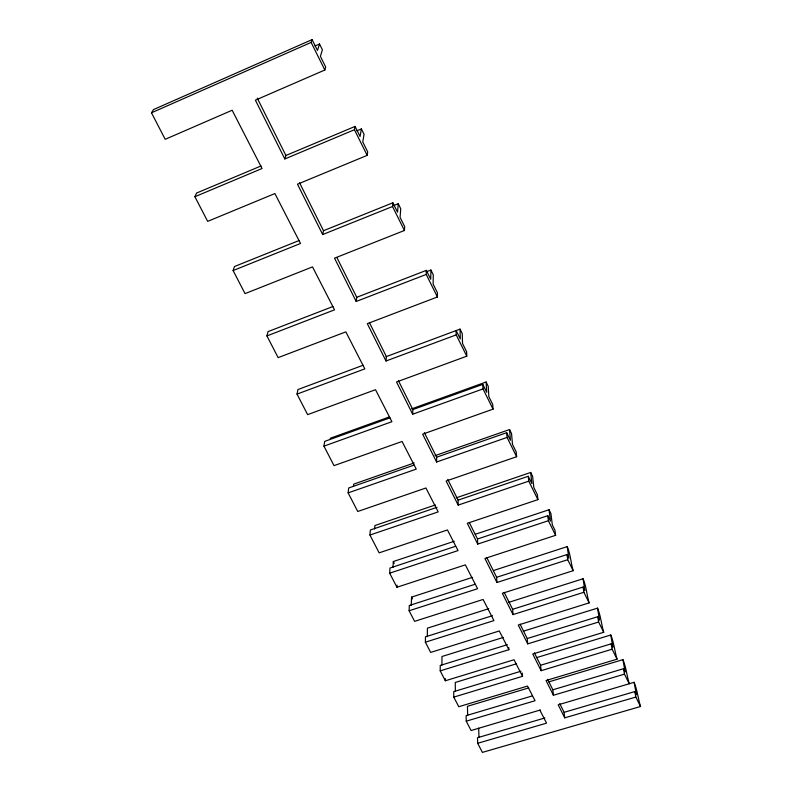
<?xml version="1.0" encoding="UTF-8"?>
<svg xmlns="http://www.w3.org/2000/svg" width="792" height="792" viewBox="0 0 792 792"><rect width="100%" height="100%" fill="white"/><g stroke="black" fill="none" stroke-linecap="round" stroke-linejoin="round"><path stroke-width="1.19" d="M441.946 665.082L441.966 656.509L503.247 637.441M540.372 709.969L471.082 730.531L466.24 721.175L535.046 700.732L527.531 686.07L458.766 706.721L453.786 697.108L522.522 676.318L514.028 659.746L445.342 680.774L440.213 670.864L440.233 665.448L507.345 644.688M436.649 457.202L506.682 432.689L507.068 437.422L436.6 462.013L436.649 457.202L424.383 432.64M386.1 356.687L460.043 329.116L460.281 338.936L456.123 330.551L456.202 334.877L386.011 360.994L367.32 323.671L437.412 296.98L437.451 292.822L433.115 284.061L433.273 274.794L430.927 270.032L426.343 271.805M427.294 636.619L427.442 628.155L488.753 608.692M440.213 670.864L508.87 649.697L499.267 630.976L430.67 652.41L425.373 642.183L425.472 636.837L492.495 615.671M430.927 270.032L430.729 279.249L426.343 270.379L356.766 297.297L356.202 301.465L426.225 274.438L426.343 270.379M411.256 605.454L411.543 597.118L472.408 577.368M425.373 642.183L493.941 620.601L483.1 599.465L414.602 621.354L409.118 610.761L409.306 605.504L475.061 584.268M412.86 409.573L482.764 384.358L483.001 388.912L412.672 414.216L412.86 409.573L398.425 380.685M409.118 610.761L477.596 588.723L465.35 564.864L396.95 587.248L397.059 585.169M392.99 567.379L393.317 561.528L454.212 541.283M396.95 587.248L389.674 573.18L389.981 568.013L455.608 546.262M356.202 301.465L334.521 258.172L404.425 230.482L404.692 226.641L400.079 217.325L400.742 208.781L398.257 203.722L393.664 205.573M374.616 528.987L374.883 525.551L435.343 504.95M398.257 203.722L397.544 212.216L392.882 202.782L323.502 230.71L322.69 234.561L392.535 206.504L392.882 202.782M386.011 360.994L386.377 356.558L369.448 322.681M389.674 573.18L458.033 550.588L447.45 529.957L379.15 552.846L369.943 535.036L370.359 529.987L437.045 507.306M353.44 486.377L353.678 484.15L414.167 462.964M369.943 535.036L438.184 511.889L425.918 487.991L357.756 511.483L348.133 492.891L348.698 487.971L414.067 465.092M348.133 492.891L416.245 469.121L402.059 441.471L334.036 465.637L323.948 446.143L324.671 441.392L389.941 417.849M322.69 234.561L297.475 184.209L367.171 155.371L367.696 151.906L362.776 141.956L364.043 134.303L361.38 128.908L356.826 130.819M361.38 128.908L360.063 136.491L355.073 126.413L285.922 155.489L284.833 158.954L354.45 129.73L355.073 126.413M323.948 446.143L391.911 421.69L375.507 389.704L307.642 414.632L297.03 394.109L297.931 389.555L363.033 365.27M297.03 394.109L364.825 368.874L345.837 331.858L278.15 357.628L266.924 335.927L268.043 331.61L332.957 306.504M284.833 158.954L255.39 100.168L324.839 70.013L325.69 67.043L320.394 56.331L322.393 49.787L319.532 43.986L315.008 45.976M319.532 43.986L317.483 50.45L312.107 39.6L153.519 109.573L151.48 112.791L165.201 139.313L232.155 110.246L262.053 168.518L194.901 196.713L207.662 221.374L274.893 193.555L300.505 243.481L233.105 270.557L245.045 293.624L312.513 266.894L334.531 309.83L266.924 335.927M324.839 70.013L311.147 42.412L312.107 39.6M233.105 270.557L234.481 266.528L299.178 240.491M194.901 196.713L196.584 193.05L261.033 165.954M151.48 112.791L311.147 42.412M460.043 329.116L462.261 333.62L462.528 343.49L466.627 351.777L466.775 356.192L396.525 381.992L412.672 414.216M330.185 438.283L389.535 416.869M411.642 408.88L486.11 382.001L488.218 386.288L488.842 396.643L492.743 404.524L493.04 409.147L422.651 434.155L436.6 462.013M435.095 455.628L509.543 429.551L511.553 433.64L512.483 444.411L516.206 451.925L516.632 456.727L446.124 481.031L458.182 505.108L528.759 481.16L528.254 476.279L458.103 500.138L458.182 505.108M456.271 497.822L530.689 472.458L532.62 476.378L533.808 487.496L537.372 494.683L537.917 499.633L467.3 523.304L477.705 544.084L548.381 520.73L547.777 515.711L477.517 538.996L477.705 544.084M475.289 534.273L549.054 509.741L550.915 513.513L552.331 524.908L554.974 530.254L555.618 535.323L484.912 558.459L496.94 582.496L567.716 559.706L567.013 554.568L496.643 577.299L496.94 582.496M493.485 570.537L567.221 546.609C570.487 554.242 570.874 562.756 573.161 570.686L502.356 593.317L513.018 614.592L583.872 592.287L583.09 587.05L512.642 609.305L513.018 614.592M508.791 602.336L583.07 578.754C586.308 586.417 586.813 594.941 589.129 602.89L518.255 625.046L527.69 643.886L598.613 622.017L603.712 632.283L532.759 654.004L541.114 670.695L612.107 649.212L617.047 659.182L546.034 680.516L553.42 695.267L624.472 674.15L629.284 683.842C626.898 675.863 626.125 667.359 622.928 659.647L548.727 681.902M523.284 631.214L597.534 608.117C600.762 615.8 601.366 624.314 603.712 632.283M527.69 643.886L527.234 638.53L597.772 616.711L599.465 620.136L597.534 608.117M516.523 663.765L455.261 682.466L455.36 691.475M536.55 657.647L610.781 634.986C613.988 642.688 614.691 651.202 617.047 659.182M520.928 671.24L453.737 691.634L453.786 697.108M541.114 670.695L540.599 665.27L611.196 643.837L612.85 647.163L610.781 634.986M528.709 687.911L467.458 706.286L467.656 715.374M532.214 695.95L466.122 715.651L466.24 721.175M553.42 695.267L552.846 689.792L623.512 668.715L625.116 671.953L622.928 659.647M640.52 706.504C638.124 698.524 637.283 690.03 634.095 682.308L558.202 704.821L564.726 717.849L635.837 697.059L640.52 706.504L482.397 752.4L477.685 743.292L477.507 737.728L544.837 717.978M559.776 703.652L564.102 712.325L634.828 691.574L636.392 694.723L634.095 682.308M477.685 743.292L546.549 723.155L539.916 710.216M393.317 561.528L394.248 563.35M411.543 597.118L412.444 598.861M257.261 98.119L285.922 155.489M299.554 182.784L323.502 230.71M336.897 257.519L356.766 297.297M447.747 479.417L458.103 500.138M469.339 522.641L477.517 538.996M486.852 557.687L496.643 577.299M504.157 592.327L512.642 609.305M520.057 624.155L527.234 638.53M534.362 652.786L540.599 665.27M547.589 679.279L552.846 689.792M354.45 129.73L367.171 155.371M392.535 206.504L404.425 230.482M426.225 274.438L437.412 296.98M456.202 334.877L466.775 356.192M483.001 388.912L493.04 409.147M507.068 437.422L516.632 456.727M528.759 481.16L537.917 499.633M548.381 520.73L555.618 535.323M567.716 559.706L573.161 570.686M583.872 592.287L589.129 602.89M482.764 384.358L486.704 392.327L486.11 382.001M506.682 432.689L510.444 440.293L509.543 429.551M528.254 476.279L531.858 483.546L530.689 472.458M547.777 515.711L550.45 521.116L549.054 509.741M567.013 554.568L568.824 558.231L567.221 546.609M583.09 587.05L584.842 590.594L583.07 578.754M634.828 691.574L635.837 697.059M623.512 668.715L624.472 674.15M611.196 643.837L612.107 649.212M597.772 616.711L598.613 622.017M564.102 712.325L564.726 717.849M522.274 673.052L522.522 676.318M508.731 647.549L508.87 649.697M478.675 728.175L478.972 737.332M445.332 678.596L445.342 680.774"/></g></svg>
